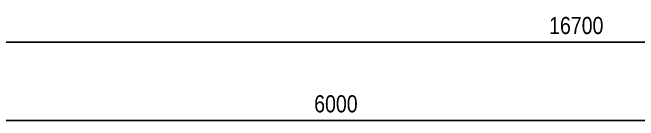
# Model space of a CAD drawing. Header units: millimetres. Extents: x -107 to 1082, y -577 to 264.
# Drawn here: x 208.1 to 313.2, y -206.7 to -188.6 of the extents above; entities that cross this region are included whole.
import ezdxf

# ---------------------------------------------------------------- set-up
doc = ezdxf.new("R2010")
doc.units = ezdxf.units.MM
doc.styles.add('Arial Narrow', font='ARIALN.TTF', dxfattribs={"height": 0.2})

# ---------------------------------------------------------------- blocks, each defined once
blk = doc.blocks.new('StraightDimension-389677451-36760 - 1405')
at = {"color": 7, "linetype": 'Continuous'}
blk.add_line((1.54, -193.55), (604.08, -193.55), dxfattribs=at)
at = {"color": 0}
blk.add_wipeout([(307.98, -192.8), (307.98, -188.6), (297.64, -188.6), (297.64, -192.8)], dxfattribs=at)
at = {"color": 3, "style": 'Arial Narrow'}
blk.add_text('16700', height=2.863, dxfattribs=at).set_placement((298.24, -192.2))
blk = doc.blocks.new('StraightDimension-389677451-36770 - 1405')
at = {"color": 7, "linetype": 'Continuous'}
blk.add_line((142.44, -206.67), (382.44, -206.67), dxfattribs=at)
at = {"color": 0}
blk.add_wipeout([(266.7, -205.92), (266.7, -201.72), (258.19, -201.72), (258.19, -205.92)], dxfattribs=at)
at = {"color": 3, "style": 'Arial Narrow'}
blk.add_text('6000', height=2.863, dxfattribs=at).set_placement((258.79, -205.32))

msp = doc.modelspace()

# ---------------------------------------------------------------- block references
msp.add_blockref('StraightDimension-389677451-36760 - 1405', (0, 0))

# ---------------------------------------------------------------- next in the draw order: block references
msp.add_blockref('StraightDimension-389677451-36770 - 1405', (0, 0))

doc.saveas('drawing.dxf')
